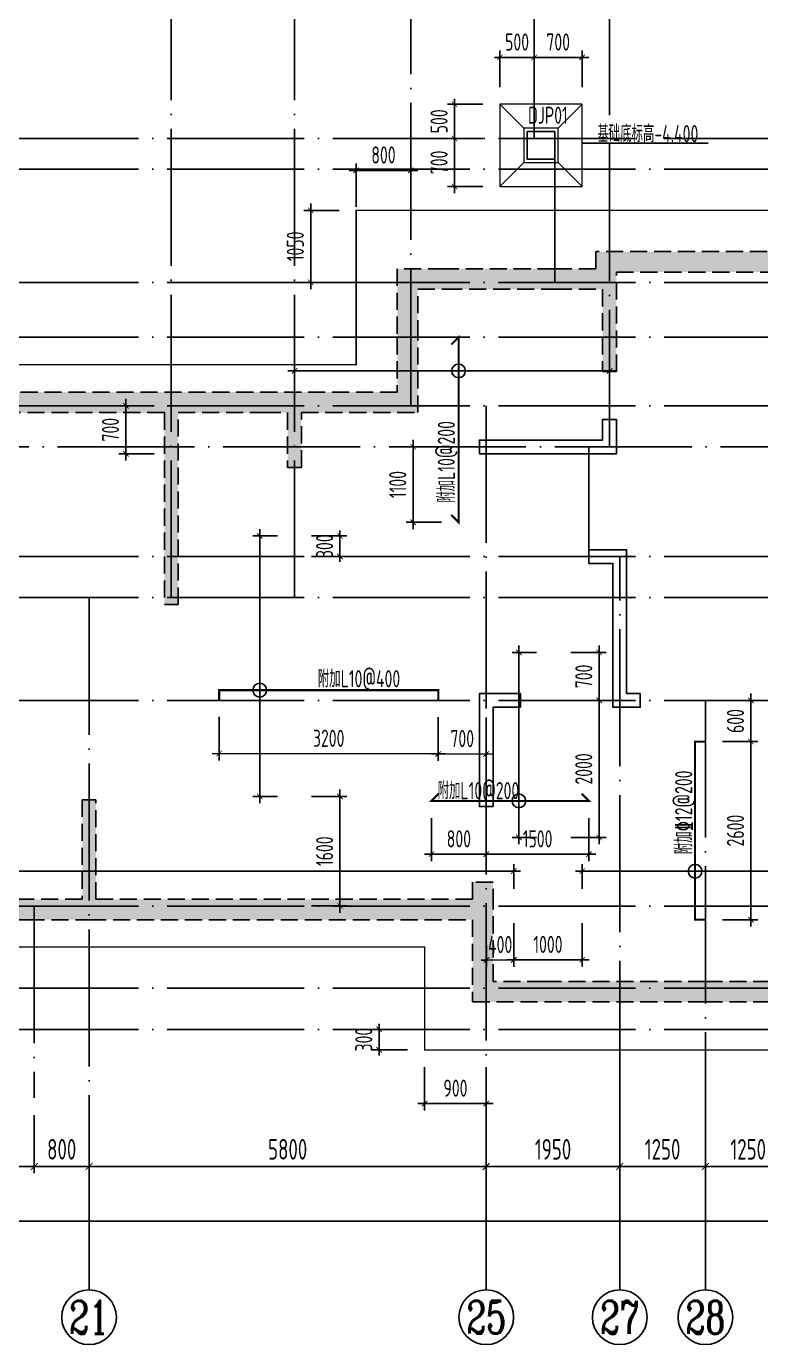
# Model space of a CAD drawing. Extents: x -1058961 to 23600, y -449123 to 2751847.
# Drawn here: x -504510 to -493787, y 15964 to 35201 of the extents above; entities that cross this region are included whole.
import ezdxf
from ezdxf.enums import TextEntityAlignment as Align

# ---------------------------------------------------------------- set-up
doc = ezdxf.new("R2010")
doc.units = 0
doc.header["$LTSCALE"] = 1000
doc.linetypes.add('DASH', pattern=[0.35, 0.25, -0.1])
doc.linetypes.add('DOTE', pattern=[2.42, 2, -0.2, 0.02, -0.2])
doc.layers.get('0').update_dxf_attribs({"linetype": 'CONTINUOUS'})
doc.layers.get('DEFPOINTS').update_dxf_attribs({"linetype": 'CONTINUOUS'})
for name, color, linetype in [('A-AXIS', 1, 'CONTINUOUS'), ('A-DOTE', 10, 'DOTE'), ('AXIS_NUM', 7, 'CONTINUOUS'), ('DIM_ELEV', 3, 'CONTINUOUS'), ('S-B板配筋', 6, 'CONTINUOUS'), ('S-B板配筋号', 7, 'CONTINUOUS'), ('S-J基础底板', 5, 'CONTINUOUS'), ('S-J基础底板标注', 3, 'CONTINUOUS'), ('S-Q墙填充', 252, 'CONTINUOUS'), ('S-Q墙实线', 6, 'CONTINUOUS'), ('S-Q墙虚线', 6, 'DASH'), ('S-Y一般标注', 3, 'CONTINUOUS'), ('独立基础', 2, 'CONTINUOUS')]:
    doc.layers.add(name, color=color, linetype=linetype)
doc.layers.add('独基集中标注', color=7, linetype='CONTINUOUS', lineweight=18)
doc.styles.add('TSSD_Axis', font='complex.shx', dxfattribs={"width": 0.7, "bigfont": 'hztxt.shx'})
doc.styles.add('TSSD_DIMENSION', font='Tssdeng.shx', dxfattribs={"width": 0.7, "bigfont": 'tssdchn.shx'})
doc.styles.add('TSSD_REIN', font='tssdeng.shx', dxfattribs={"width": 0.7, "height": 300, "bigfont": 'tssdchn.shx'})
doc.styles.add('样式 1', font='yjkeng.shx', dxfattribs={"width": 0.7, "height": 250, "bigfont": 'yjkchn.shx'})
doc.dimstyles.new('TSSD_100_100', dxfattribs={"dimtxt": 300, "dimasz": 100, "dimexe": 100, "dimexo": 250, "dimgap": 100, "dimtad": 1, "dimdec": 0, "dimzin": 0, "dimdsep": 46, "dimtxsty": 'TSSD_DIMENSION', "dimblk": 'ARCHTICK', "dimcen": 0, "dimdle": 100, "dimclrt": 7, "dimadec": 0, "dimazin": 0, "dimtfac": 1, "dimtdec": 0, "dimtix": 1, "dimtmove": 2, "dimatfit": 3, "dimldrblk": 'ARCHTICK', "dimfxl": 0, "dimtolj": 1, "dimtzin": 0, "dimarcsym": 0})
doc.dimstyles.new('TSSD_100_100$0', dxfattribs={"dimtxt": 300, "dimasz": 80, "dimexe": 100, "dimexo": 250, "dimgap": 100, "dimtad": 1, "dimdec": 0, "dimzin": 0, "dimdsep": 46, "dimtxsty": 'TSSD_DIMENSION', "dimblk": 'ARCHTICK', "dimcen": 0, "dimdle": 100, "dimclrd": 3, "dimclre": 3, "dimclrt": 7, "dimadec": 0, "dimazin": 0, "dimtfac": 1, "dimtdec": 0, "dimtix": 1, "dimtmove": 2, "dimatfit": 3, "dimldrblk": 'ARCHTICK', "dimfxl": 0, "dimtolj": 1, "dimtzin": 0, "dimarcsym": 0})

# ---------------------------------------------------------------- blocks, each defined once
blk = doc.blocks.new('_ArchTick')
at = {"color": 0, "linetype": 'ByBlock', "const_width": 0.15}
blk.add_lwpolyline([(-0.5, -0.5), (0.5, 0.5)], dxfattribs=at)
blk = doc.blocks.new('*D592')
at = {"layer": 'DEFPOINTS', "color": 0}
for p in [(-498258, 34065), (-497594, 34065), (-497594, 33565)]:
    blk.add_point(p, dxfattribs=at)
at = {"layer": 'S-J基础底板标注', "color": 3, "lineweight": -2}
for p, q in [((-497844, 34065), (-498358, 34065)), ((-498258, 34065), (-498258, 34145)), ((-498258, 33565), (-498258, 34065)), ((-497844, 33565), (-498358, 33565)), ((-498258, 33565), (-498258, 33485))]:
    blk.add_line(p, q, dxfattribs=at)
at = {"layer": 'S-J基础底板标注', "color": 3, "lineweight": -2, "xscale": 80, "yscale": 80, "zscale": 80}
for p, rotation in [((-498258, 34065), 270), ((-498258, 33565), 90)]:
    blk.add_blockref('_ArchTick', p, dxfattribs=dict(at, rotation=rotation))
at = {"layer": 'S-J基础底板标注', "color": 7, "insert": (-498483, 33815), "char_height": 250, "attachment_point": 5, "rotation": 90, "style": 'TSSD_DIMENSION'}
blk.add_mtext('\\A1;500', dxfattribs=at)
blk = doc.blocks.new('*D602')
at = {"layer": 'DEFPOINTS', "color": 0}
for p in [(-498258, 33565), (-497594, 33565), (-497594, 32865)]:
    blk.add_point(p, dxfattribs=at)
at = {"layer": 'S-J基础底板标注', "color": 3, "lineweight": -2}
for p, q in [((-498258, 32765), (-498258, 33665)), ((-497844, 33565), (-498358, 33565)), ((-497844, 32865), (-498358, 32865))]:
    blk.add_line(p, q, dxfattribs=at)
at = {"layer": 'S-J基础底板标注', "color": 3, "lineweight": -2, "xscale": 80, "yscale": 80, "zscale": 80}
for p, rotation in [((-498258, 33565), 90), ((-498258, 32865), 270)]:
    blk.add_blockref('_ArchTick', p, dxfattribs=dict(at, rotation=rotation))
at = {"layer": 'S-J基础底板标注', "color": 7, "insert": (-498483, 33215), "char_height": 250, "attachment_point": 5, "rotation": 90, "style": 'TSSD_DIMENSION'}
blk.add_mtext('\\A1;700', dxfattribs=at)
blk = doc.blocks.new('*D612')
at = {"layer": 'DEFPOINTS', "color": 0}
for p in [(-496394, 34747), (-497094, 34065), (-496394, 34065)]:
    blk.add_point(p, dxfattribs=at)
at = {"layer": 'S-J基础底板标注', "color": 3, "lineweight": -2}
for p, q in [((-497094, 34315), (-497094, 34847)), ((-496394, 34315), (-496394, 34847)), ((-497194, 34747), (-496294, 34747))]:
    blk.add_line(p, q, dxfattribs=at)
at = {"layer": 'S-J基础底板标注', "color": 3, "lineweight": -2, "xscale": 80, "yscale": 80, "zscale": 80, "rotation": 180}
blk.add_blockref('_ArchTick', (-497094, 34747), dxfattribs=at)
at = {"layer": 'S-J基础底板标注', "color": 3, "lineweight": -2, "xscale": 80, "yscale": 80, "zscale": 80}
blk.add_blockref('_ArchTick', (-496394, 34747), dxfattribs=at)
at = {"layer": 'S-J基础底板标注', "color": 7, "insert": (-496744, 34972), "char_height": 250, "attachment_point": 5, "style": 'TSSD_DIMENSION'}
blk.add_mtext('\\A1;700', dxfattribs=at)
blk = doc.blocks.new('*D613')
at = {"layer": 'DEFPOINTS', "color": 0}
for p in [(-497094, 34747), (-497594, 34065), (-497094, 34065)]:
    blk.add_point(p, dxfattribs=at)
at = {"layer": 'S-J基础底板标注', "color": 3, "lineweight": -2}
for p, q in [((-497594, 34315), (-497594, 34847)), ((-497094, 34315), (-497094, 34847)), ((-497594, 34747), (-497674, 34747)), ((-497594, 34747), (-497094, 34747)), ((-497094, 34747), (-497014, 34747))]:
    blk.add_line(p, q, dxfattribs=at)
at = {"layer": 'S-J基础底板标注', "color": 3, "lineweight": -2, "xscale": 80, "yscale": 80, "zscale": 80}
for p, rotation in [((-497594, 34747), 359.9998814241962), ((-497094, 34747), 179.9998814241961)]:
    blk.add_blockref('_ArchTick', p, dxfattribs=dict(at, rotation=rotation))
at = {"layer": 'S-J基础底板标注', "color": 7, "insert": (-497344, 34972), "char_height": 250, "attachment_point": 5, "rotation": 359.9999, "style": 'TSSD_DIMENSION'}
blk.add_mtext('\\A1;500', dxfattribs=at)
blk = doc.blocks.new('*D617')
at = {"layer": 'DEFPOINTS', "color": 0}
for p in [(-499695, 33098), (-499694, 32315), (-498894, 32315)]:
    blk.add_point(p, dxfattribs=at)
at = {"layer": 'S-J基础底板标注', "color": 3, "lineweight": -2}
for p, q in [((-498795, 33099), (-499795, 33098)), ((-499694, 32565), (-499695, 33198)), ((-498894, 32565), (-498895, 33199))]:
    blk.add_line(p, q, dxfattribs=at)
at = {"layer": 'S-J基础底板标注', "color": 3, "lineweight": -2, "xscale": 80, "yscale": 80, "zscale": 80}
for p, rotation in [((-499695, 33098), 180.0682139473909), ((-498895, 33099), 0.06821394739088939)]:
    blk.add_blockref('_ArchTick', p, dxfattribs=dict(at, rotation=rotation))
at = {"layer": 'S-J基础底板标注', "color": 7, "insert": (-499295, 33324), "char_height": 250, "attachment_point": 5, "rotation": 0.0682, "style": 'TSSD_DIMENSION'}
blk.add_mtext('\\A1;800', dxfattribs=at)
blk = doc.blocks.new('*D618')
at = {"layer": 'DEFPOINTS', "color": 0}
for p in [(-500357, 32515), (-499694, 32515), (-499694, 31465)]:
    blk.add_point(p, dxfattribs=at)
at = {"layer": 'S-J基础底板标注', "color": 3, "lineweight": -2}
for p, q in [((-499944, 32515), (-500457, 32515)), ((-500357, 31365), (-500357, 32615)), ((-499944, 31465), (-500457, 31465))]:
    blk.add_line(p, q, dxfattribs=at)
at = {"layer": 'S-J基础底板标注', "color": 3, "lineweight": -2, "xscale": 80, "yscale": 80, "zscale": 80}
for p, rotation in [((-500357, 32515), 90), ((-500357, 31465), 270)]:
    blk.add_blockref('_ArchTick', p, dxfattribs=dict(at, rotation=rotation))
at = {"layer": 'S-J基础底板标注', "color": 7, "insert": (-500582, 31990), "char_height": 250, "attachment_point": 5, "rotation": 90, "style": 'TSSD_DIMENSION'}
blk.add_mtext('\\A1;1050', dxfattribs=at)
blk = doc.blocks.new('*D679')
at = {"layer": 'DEFPOINTS', "color": 0, "ltscale": 0.5}
for p in [(-500594, 27765), (-501102, 23964), (-500594, 23964)]:
    blk.add_point(p, dxfattribs=at)
at = {"layer": 'S-J基础底板标注', "color": 3, "lineweight": -2, "ltscale": 0.5}
for p, q in [((-500844, 27765), (-501202, 27765)), ((-501102, 27865), (-501102, 23864)), ((-500844, 23964), (-501202, 23964))]:
    blk.add_line(p, q, dxfattribs=at)
at = {"layer": 'S-J基础底板标注', "color": 3, "lineweight": -2, "ltscale": 0.5, "xscale": 80, "yscale": 80, "zscale": 80}
for p, rotation in [((-501102, 27765), 89.99952733560261), ((-501102, 23964), 269.9995273356026)]:
    blk.add_blockref('_ArchTick', p, dxfattribs=dict(at, rotation=rotation))
blk = doc.blocks.new('*D624')
at = {"layer": 'DEFPOINTS', "color": 0}
for p in [(-500594, 23964), (-499930, 23964), (-500594, 22365)]:
    blk.add_point(p, dxfattribs=at)
at = {"layer": 'S-J基础底板标注', "color": 3, "lineweight": -2}
for p, q in [((-499930, 22265), (-499930, 24064)), ((-500344, 23964), (-499830, 23964)), ((-500344, 22365), (-499830, 22365))]:
    blk.add_line(p, q, dxfattribs=at)
at = {"layer": 'S-J基础底板标注', "color": 3, "lineweight": -2, "xscale": 80, "yscale": 80, "zscale": 80}
for p, rotation in [((-499930, 23964), 90), ((-499930, 22365), 270)]:
    blk.add_blockref('_ArchTick', p, dxfattribs=dict(at, rotation=rotation))
at = {"layer": 'S-J基础底板标注', "color": 7, "insert": (-500155, 23164), "char_height": 250, "attachment_point": 5, "rotation": 90, "style": 'TSSD_DIMENSION'}
blk.add_mtext('\\A1;1600', dxfattribs=at)
blk = doc.blocks.new('*D625')
at = {"layer": 'DEFPOINTS', "color": 0}
for p in [(-498494, 25368), (-497794, 25366), (-498495, 24583)]:
    blk.add_point(p, dxfattribs=at)
at = {"layer": 'S-J基础底板标注', "color": 3, "lineweight": -2}
for p, q in [((-498494, 25118), (-498496, 24483)), ((-497794, 25116), (-497796, 24482)), ((-497696, 24582), (-498595, 24584))]:
    blk.add_line(p, q, dxfattribs=at)
at = {"layer": 'S-J基础底板标注', "color": 3, "lineweight": -2, "xscale": 80, "yscale": 80, "zscale": 80}
for p, rotation in [((-498495, 24583), 179.8688491940475), ((-497796, 24582), 359.8688491940475)]:
    blk.add_blockref('_ArchTick', p, dxfattribs=dict(at, rotation=rotation))
at = {"layer": 'S-J基础底板标注', "color": 7, "insert": (-498145, 24808), "char_height": 250, "attachment_point": 5, "rotation": 359.8688, "style": 'TSSD_DIMENSION'}
blk.add_mtext('\\A1;700', dxfattribs=at)
blk = doc.blocks.new('*D680')
at = {"layer": 'DEFPOINTS', "color": 0, "ltscale": 0.5}
for p in [(-497393, 22873), (-516793, 22365), (-497393, 22365)]:
    blk.add_point(p, dxfattribs=at)
at = {"layer": 'S-J基础底板标注', "color": 3, "lineweight": -2, "ltscale": 0.5}
for p, q in [((-516793, 22615), (-516793, 22973)), ((-497393, 22615), (-497393, 22973)), ((-516893, 22873), (-497293, 22873))]:
    blk.add_line(p, q, dxfattribs=at)
at = {"layer": 'S-J基础底板标注', "color": 3, "lineweight": -2, "ltscale": 0.5, "xscale": 80, "yscale": 80, "zscale": 80, "rotation": 180}
blk.add_blockref('_ArchTick', (-516793, 22873), dxfattribs=at)
at = {"layer": 'S-J基础底板标注', "color": 3, "lineweight": -2, "ltscale": 0.5, "xscale": 80, "yscale": 80, "zscale": 80}
blk.add_blockref('_ArchTick', (-497393, 22873), dxfattribs=at)
blk = doc.blocks.new('*D629')
at = {"layer": 'DEFPOINTS', "color": 0}
for p in [(-503057, 29665), (-502394, 29665), (-502394, 28965)]:
    blk.add_point(p, dxfattribs=at)
at = {"layer": 'S-J基础底板标注', "color": 3, "lineweight": -2}
for p, q in [((-502644, 29665), (-503157, 29665)), ((-503057, 28865), (-503057, 29765)), ((-502644, 28965), (-503157, 28965))]:
    blk.add_line(p, q, dxfattribs=at)
at = {"layer": 'S-J基础底板标注', "color": 3, "lineweight": -2, "xscale": 80, "yscale": 80, "zscale": 80}
for p, rotation in [((-503057, 29665), 90), ((-503057, 28965), 270)]:
    blk.add_blockref('_ArchTick', p, dxfattribs=dict(at, rotation=rotation))
at = {"layer": 'S-J基础底板标注', "color": 7, "insert": (-503282, 29315), "char_height": 250, "attachment_point": 5, "rotation": 90, "style": 'TSSD_DIMENSION'}
blk.add_mtext('\\A1;700', dxfattribs=at)
blk = doc.blocks.new('*D657')
at = {"layer": 'DEFPOINTS', "color": 0}
for p in [(-501694, 25375), (-498494, 25368), (-501695, 24590)]:
    blk.add_point(p, dxfattribs=at)
at = {"layer": 'S-J基础底板标注', "color": 3, "lineweight": -2}
for p, q in [((-501694, 25125), (-501696, 24490)), ((-498494, 25118), (-498495, 24483)), ((-498395, 24583), (-501795, 24590))]:
    blk.add_line(p, q, dxfattribs=at)
at = {"layer": 'S-J基础底板标注', "color": 3, "lineweight": -2, "xscale": 80, "yscale": 80, "zscale": 80}
for p, rotation in [((-501695, 24590), 179.8784071298999), ((-498495, 24583), 359.8784071298999)]:
    blk.add_blockref('_ArchTick', p, dxfattribs=dict(at, rotation=rotation))
at = {"layer": 'S-J基础底板标注', "color": 7, "insert": (-500095, 24812), "char_height": 250, "attachment_point": 5, "rotation": 359.8784, "style": 'TSSD_DIMENSION'}
blk.add_mtext('\\A1;3200', dxfattribs=at)
blk = doc.blocks.new('*D686')
at = {"layer": 'DEFPOINTS', "color": 0, "ltscale": 0.5}
for p in [(-496393, 22873), (-496393, 22365), (-492194, 22365)]:
    blk.add_point(p, dxfattribs=at)
at = {"layer": 'S-J基础底板标注', "color": 3, "lineweight": -2, "ltscale": 0.5}
for p, q in [((-496393, 22615), (-496393, 22973)), ((-492194, 22615), (-492194, 22973)), ((-492094, 22873), (-496493, 22873))]:
    blk.add_line(p, q, dxfattribs=at)
at = {"layer": 'S-J基础底板标注', "color": 3, "lineweight": -2, "ltscale": 0.5, "xscale": 80, "yscale": 80, "zscale": 80, "rotation": 180}
blk.add_blockref('_ArchTick', (-496393, 22873), dxfattribs=at)
at = {"layer": 'S-J基础底板标注', "color": 3, "lineweight": -2, "ltscale": 0.5, "xscale": 80, "yscale": 80, "zscale": 80}
blk.add_blockref('_ArchTick', (-492194, 22873), dxfattribs=at)
blk = doc.blocks.new('*D664')
at = {"layer": 'DEFPOINTS', "color": 0}
for p in [(-497393, 22365), (-496393, 22365), (-496393, 21580)]:
    blk.add_point(p, dxfattribs=at)
at = {"layer": 'S-J基础底板标注', "color": 3, "lineweight": -2}
for p, q in [((-497393, 22115), (-497393, 21480)), ((-496393, 22115), (-496393, 21480)), ((-497493, 21580), (-496293, 21580))]:
    blk.add_line(p, q, dxfattribs=at)
at = {"layer": 'S-J基础底板标注', "color": 3, "lineweight": -2, "xscale": 80, "yscale": 80, "zscale": 80}
for p, rotation in [((-497393, 21580), 179.9986542426971), ((-496393, 21580), 359.9986542426971)]:
    blk.add_blockref('_ArchTick', p, dxfattribs=dict(at, rotation=rotation))
at = {"layer": 'S-J基础底板标注', "color": 7, "insert": (-496893, 21805), "char_height": 250, "attachment_point": 5, "rotation": 359.9987, "style": 'TSSD_DIMENSION'}
blk.add_mtext('\\A1;1000', dxfattribs=at)
blk = doc.blocks.new('*D690')
at = {"layer": 'DEFPOINTS', "color": 0, "ltscale": 0.5}
for p in [(-496809, 26065), (-497317, 23365), (-496809, 23365)]:
    blk.add_point(p, dxfattribs=at)
at = {"layer": 'S-J基础底板标注', "color": 3, "lineweight": -2, "ltscale": 0.5}
for p, q in [((-497317, 26165), (-497317, 23265)), ((-497059, 26065), (-497417, 26065)), ((-497059, 23365), (-497417, 23365))]:
    blk.add_line(p, q, dxfattribs=at)
at = {"layer": 'S-J基础底板标注', "color": 3, "lineweight": -2, "ltscale": 0.5, "xscale": 80, "yscale": 80, "zscale": 80}
for p, rotation in [((-497317, 26065), 90), ((-497317, 23365), 270)]:
    blk.add_blockref('_ArchTick', p, dxfattribs=dict(at, rotation=rotation))
blk = doc.blocks.new('*D671')
at = {"layer": 'DEFPOINTS', "color": 0}
for p in [(-496809, 26065), (-496145, 26065), (-496809, 25365)]:
    blk.add_point(p, dxfattribs=at)
at = {"layer": 'S-J基础底板标注', "color": 3, "lineweight": -2}
for p, q in [((-496145, 25265), (-496145, 26165)), ((-496559, 26065), (-496045, 26065)), ((-496559, 25365), (-496045, 25365))]:
    blk.add_line(p, q, dxfattribs=at)
at = {"layer": 'S-J基础底板标注', "color": 3, "lineweight": -2, "xscale": 80, "yscale": 80, "zscale": 80}
for p, rotation in [((-496145, 26065), 90), ((-496145, 25365), 270)]:
    blk.add_blockref('_ArchTick', p, dxfattribs=dict(at, rotation=rotation))
at = {"layer": 'S-J基础底板标注', "color": 7, "insert": (-496370, 25715), "char_height": 250, "attachment_point": 5, "rotation": 90, "style": 'TSSD_DIMENSION'}
blk.add_mtext('\\A1;700', dxfattribs=at)
blk = doc.blocks.new('*D672')
at = {"layer": 'DEFPOINTS', "color": 0}
for p in [(-496809, 25365), (-496145, 25365), (-496809, 23365)]:
    blk.add_point(p, dxfattribs=at)
at = {"layer": 'S-J基础底板标注', "color": 3, "lineweight": -2}
for p, q in [((-496145, 23265), (-496145, 25465)), ((-496559, 25365), (-496045, 25365)), ((-496559, 23365), (-496045, 23365))]:
    blk.add_line(p, q, dxfattribs=at)
at = {"layer": 'S-J基础底板标注', "color": 3, "lineweight": -2, "xscale": 80, "yscale": 80, "zscale": 80}
for p, rotation in [((-496145, 25365), 90), ((-496145, 23365), 270)]:
    blk.add_blockref('_ArchTick', p, dxfattribs=dict(at, rotation=rotation))
at = {"layer": 'S-J基础底板标注', "color": 7, "insert": (-496370, 24365), "char_height": 250, "attachment_point": 5, "rotation": 90, "style": 'TSSD_DIMENSION'}
blk.add_mtext('\\A1;2000', dxfattribs=at)
blk = doc.blocks.new('*D673')
at = {"layer": 'DEFPOINTS', "color": 0}
for p in [(-498594, 23898), (-497794, 23898), (-498594, 23120)]:
    blk.add_point(p, dxfattribs=at)
at = {"layer": 'S-J基础底板标注', "color": 3, "lineweight": -2}
for p, q in [((-498594, 23648), (-498594, 23020)), ((-497794, 23648), (-497794, 23020)), ((-497694, 23120), (-498694, 23120))]:
    blk.add_line(p, q, dxfattribs=at)
at = {"layer": 'S-J基础底板标注', "color": 3, "lineweight": -2, "xscale": 80, "yscale": 80, "zscale": 80, "rotation": 180}
blk.add_blockref('_ArchTick', (-498594, 23120), dxfattribs=at)
at = {"layer": 'S-J基础底板标注', "color": 3, "lineweight": -2, "xscale": 80, "yscale": 80, "zscale": 80}
blk.add_blockref('_ArchTick', (-497794, 23120), dxfattribs=at)
at = {"layer": 'S-J基础底板标注', "color": 7, "insert": (-498194, 23345), "char_height": 250, "attachment_point": 5, "style": 'TSSD_DIMENSION'}
blk.add_mtext('\\A1;800', dxfattribs=at)
blk = doc.blocks.new('ts_axno')
at = {"color": 0, "linetype": 'ByBlock', "lineweight": -2}
blk.add_circle((0, 0), 0.5, dxfattribs=at)
at = {"color": 0, "linetype": 'ByBlock', "lineweight": -2, "style": 'TSSD_Axis', "width": 0.7}
blk.add_attdef('A', text='', height=0.6, dxfattribs=at).set_placement((0, 0), align=Align.MIDDLE_CENTER)
blk = doc.blocks.new('*D3170')
at = {"layer": 'DEFPOINTS', "color": 0}
for p in [(32300, 3600), (33100, 3600), (33100, 2600)]:
    blk.add_point(p, dxfattribs=at)
at = {"layer": 'S-Y一般标注', "color": 0, "lineweight": -2}
for p, q in [((32300, 3350), (32300, 2500)), ((33100, 3350), (33100, 2500)), ((32200, 2600), (33200, 2600))]:
    blk.add_line(p, q, dxfattribs=at)
at = {"layer": 'S-Y一般标注', "color": 0, "lineweight": -2, "xscale": 100, "yscale": 100, "zscale": 100, "rotation": 180}
blk.add_blockref('_ArchTick', (32300, 2600), dxfattribs=at)
at = {"layer": 'S-Y一般标注', "color": 0, "lineweight": -2, "xscale": 100, "yscale": 100, "zscale": 100}
blk.add_blockref('_ArchTick', (33100, 2600), dxfattribs=at)
at = {"layer": 'S-Y一般标注', "color": 7, "insert": (32700, 2850), "char_height": 300, "attachment_point": 5, "style": 'TSSD_DIMENSION'}
blk.add_mtext('\\A1;800', dxfattribs=at)
blk = doc.blocks.new('*D3171')
at = {"layer": 'DEFPOINTS', "color": 0}
for p in [(33100, 3600), (38900, 3600), (38900, 2600)]:
    blk.add_point(p, dxfattribs=at)
at = {"layer": 'S-Y一般标注', "color": 0, "lineweight": -2}
for p, q in [((33100, 3350), (33100, 2500)), ((38900, 3350), (38900, 2500)), ((33000, 2600), (39000, 2600))]:
    blk.add_line(p, q, dxfattribs=at)
at = {"layer": 'S-Y一般标注', "color": 0, "lineweight": -2, "xscale": 100, "yscale": 100, "zscale": 100, "rotation": 180}
blk.add_blockref('_ArchTick', (33100, 2600), dxfattribs=at)
at = {"layer": 'S-Y一般标注', "color": 0, "lineweight": -2, "xscale": 100, "yscale": 100, "zscale": 100}
blk.add_blockref('_ArchTick', (38900, 2600), dxfattribs=at)
at = {"layer": 'S-Y一般标注', "color": 7, "insert": (36000, 2850), "char_height": 300, "attachment_point": 5, "style": 'TSSD_DIMENSION'}
blk.add_mtext('\\A1;5800', dxfattribs=at)
blk = doc.blocks.new('*D3176')
at = {"layer": 'DEFPOINTS', "color": 0}
for p in [(4600, 3600), (54600, 3600), (54600, 1800)]:
    blk.add_point(p, dxfattribs=at)
at = {"layer": 'S-Y一般标注', "color": 0, "lineweight": -2}
for p, q in [((4600, 3350), (4600, 1700)), ((54600, 3350), (54600, 1700)), ((4500, 1800), (54700, 1800))]:
    blk.add_line(p, q, dxfattribs=at)
at = {"layer": 'S-Y一般标注', "color": 0, "lineweight": -2, "xscale": 100, "yscale": 100, "zscale": 100, "rotation": 180}
blk.add_blockref('_ArchTick', (4600, 1800), dxfattribs=at)
at = {"layer": 'S-Y一般标注', "color": 0, "lineweight": -2, "xscale": 100, "yscale": 100, "zscale": 100}
blk.add_blockref('_ArchTick', (54600, 1800), dxfattribs=at)
at = {"layer": 'S-Y一般标注', "color": 7, "insert": (29600, 2050), "char_height": 300, "attachment_point": 5, "style": 'TSSD_DIMENSION'}
blk.add_mtext('\\A1;50000', dxfattribs=at)
blk = doc.blocks.new('*D3179')
at = {"layer": 'DEFPOINTS', "color": 0}
for p in [(29600, 3600), (32300, 3600), (32300, 2600)]:
    blk.add_point(p, dxfattribs=at)
at = {"layer": 'S-Y一般标注', "color": 0, "lineweight": -2}
for p, q in [((29600, 3350), (29600, 2500)), ((32300, 3350), (32300, 2500)), ((29500, 2600), (32400, 2600))]:
    blk.add_line(p, q, dxfattribs=at)
at = {"layer": 'S-Y一般标注', "color": 0, "lineweight": -2, "xscale": 100, "yscale": 100, "zscale": 100, "rotation": 180}
blk.add_blockref('_ArchTick', (29600, 2600), dxfattribs=at)
at = {"layer": 'S-Y一般标注', "color": 0, "lineweight": -2, "xscale": 100, "yscale": 100, "zscale": 100}
blk.add_blockref('_ArchTick', (32300, 2600), dxfattribs=at)
at = {"layer": 'S-Y一般标注', "color": 7, "insert": (30950, 2850), "char_height": 300, "attachment_point": 5, "style": 'TSSD_DIMENSION'}
blk.add_mtext('\\A1;2700', dxfattribs=at)
blk = doc.blocks.new('*D3180')
at = {"layer": 'DEFPOINTS', "color": 0}
for p in [(38900, 3600), (40850, 3600), (40850, 2600)]:
    blk.add_point(p, dxfattribs=at)
at = {"layer": 'S-Y一般标注', "color": 0, "lineweight": -2}
for p, q in [((38900, 3350), (38900, 2500)), ((40850, 3350), (40850, 2500)), ((38800, 2600), (40950, 2600))]:
    blk.add_line(p, q, dxfattribs=at)
at = {"layer": 'S-Y一般标注', "color": 0, "lineweight": -2, "xscale": 100, "yscale": 100, "zscale": 100, "rotation": 180}
blk.add_blockref('_ArchTick', (38900, 2600), dxfattribs=at)
at = {"layer": 'S-Y一般标注', "color": 0, "lineweight": -2, "xscale": 100, "yscale": 100, "zscale": 100}
blk.add_blockref('_ArchTick', (40850, 2600), dxfattribs=at)
at = {"layer": 'S-Y一般标注', "color": 7, "insert": (39875, 2850), "char_height": 300, "attachment_point": 5, "style": 'TSSD_DIMENSION'}
blk.add_mtext('\\A1;1950', dxfattribs=at)
blk = doc.blocks.new('*D3197')
at = {"layer": 'DEFPOINTS', "color": 0}
for p in [(40850, 3600), (42100, 3600), (42100, 2600)]:
    blk.add_point(p, dxfattribs=at)
at = {"layer": 'S-Y一般标注', "color": 0, "lineweight": -2}
for p, q in [((40850, 3350), (40850, 2500)), ((42100, 3350), (42100, 2500)), ((40750, 2600), (42200, 2600))]:
    blk.add_line(p, q, dxfattribs=at)
at = {"layer": 'S-Y一般标注', "color": 0, "lineweight": -2, "xscale": 100, "yscale": 100, "zscale": 100, "rotation": 180}
blk.add_blockref('_ArchTick', (40850, 2600), dxfattribs=at)
at = {"layer": 'S-Y一般标注', "color": 0, "lineweight": -2, "xscale": 100, "yscale": 100, "zscale": 100}
blk.add_blockref('_ArchTick', (42100, 2600), dxfattribs=at)
at = {"layer": 'S-Y一般标注', "color": 7, "insert": (41475, 2850), "char_height": 300, "attachment_point": 5, "style": 'TSSD_DIMENSION'}
blk.add_mtext('\\A1;1250', dxfattribs=at)
blk = doc.blocks.new('*D3198')
at = {"layer": 'DEFPOINTS', "color": 0}
for p in [(42100, 3600), (43350, 3600), (43350, 2600)]:
    blk.add_point(p, dxfattribs=at)
at = {"layer": 'S-Y一般标注', "color": 0, "lineweight": -2}
for p, q in [((42100, 3350), (42100, 2500)), ((43350, 3350), (43350, 2500)), ((42000, 2600), (43450, 2600))]:
    blk.add_line(p, q, dxfattribs=at)
at = {"layer": 'S-Y一般标注', "color": 0, "lineweight": -2, "xscale": 100, "yscale": 100, "zscale": 100, "rotation": 180}
blk.add_blockref('_ArchTick', (42100, 2600), dxfattribs=at)
at = {"layer": 'S-Y一般标注', "color": 0, "lineweight": -2, "xscale": 100, "yscale": 100, "zscale": 100}
blk.add_blockref('_ArchTick', (43350, 2600), dxfattribs=at)
at = {"layer": 'S-Y一般标注', "color": 7, "insert": (42725, 2850), "char_height": 300, "attachment_point": 5, "style": 'TSSD_DIMENSION'}
blk.add_mtext('\\A1;1250', dxfattribs=at)
blk = doc.blocks.new('*D1160')
at = {"layer": 'DEFPOINTS', "color": 0}
for p in [(-498694, 20264), (-497794, 20265), (-498694, 19482)]:
    blk.add_point(p, dxfattribs=at)
at = {"layer": 'S-J基础底板标注', "color": 3, "lineweight": -2}
for p, q in [((-498694, 20014), (-498694, 19382)), ((-497794, 20015), (-497794, 19382)), ((-497694, 19482), (-498794, 19482))]:
    blk.add_line(p, q, dxfattribs=at)
at = {"layer": 'S-J基础底板标注', "color": 3, "lineweight": -2, "xscale": 80, "yscale": 80, "zscale": 80}
for p, rotation in [((-498694, 19482), 180.0047819483974), ((-497794, 19482), 0.004781948397418745)]:
    blk.add_blockref('_ArchTick', p, dxfattribs=dict(at, rotation=rotation))
at = {"layer": 'S-J基础底板标注', "color": 7, "insert": (-498244, 19707), "char_height": 250, "attachment_point": 5, "rotation": 0.0048, "style": 'TSSD_DIMENSION'}
blk.add_mtext('\\A1;900', dxfattribs=at)
blk = doc.blocks.new('*D1173')
at = {"layer": 'DEFPOINTS', "color": 0, "ltscale": 0.5}
for p in [(-495994, 30173), (-500593, 29665), (-495994, 29665)]:
    blk.add_point(p, dxfattribs=at)
at = {"layer": 'S-J基础底板标注', "color": 3, "lineweight": -2, "ltscale": 0.5}
for p, q in [((-500593, 29915), (-500593, 30273)), ((-495994, 29915), (-495994, 30273)), ((-500693, 30173), (-495894, 30173))]:
    blk.add_line(p, q, dxfattribs=at)
at = {"layer": 'S-J基础底板标注', "color": 3, "lineweight": -2, "ltscale": 0.5, "xscale": 80, "yscale": 80, "zscale": 80, "rotation": 180}
blk.add_blockref('_ArchTick', (-500593, 30173), dxfattribs=at)
at = {"layer": 'S-J基础底板标注', "color": 3, "lineweight": -2, "ltscale": 0.5, "xscale": 80, "yscale": 80, "zscale": 80}
blk.add_blockref('_ArchTick', (-495994, 30173), dxfattribs=at)
blk = doc.blocks.new('*D1171')
at = {"layer": 'DEFPOINTS', "color": 0}
for p in [(-498862, 29065), (-498198, 29065), (-498198, 27965)]:
    blk.add_point(p, dxfattribs=at)
at = {"layer": 'S-J基础底板标注', "color": 3, "lineweight": -2}
for p, q in [((-498448, 29065), (-498962, 29065)), ((-498862, 27865), (-498862, 29165)), ((-498448, 27965), (-498962, 27965))]:
    blk.add_line(p, q, dxfattribs=at)
at = {"layer": 'S-J基础底板标注', "color": 3, "lineweight": -2, "xscale": 80, "yscale": 80, "zscale": 80}
for p, rotation in [((-498862, 29065), 89.99869456061482), ((-498862, 27965), 269.9986945606148)]:
    blk.add_blockref('_ArchTick', p, dxfattribs=dict(at, rotation=rotation))
at = {"layer": 'S-J基础底板标注', "color": 7, "insert": (-499087, 28515), "char_height": 250, "attachment_point": 5, "rotation": 89.9987, "style": 'TSSD_DIMENSION'}
blk.add_mtext('\\A1;1100', dxfattribs=at)
blk = doc.blocks.new('*D2776')
at = {"layer": 'DEFPOINTS', "color": 0}
for p in [(-499358, 20565), (-498694, 20565), (-498694, 20265)]:
    blk.add_point(p, dxfattribs=at)
at = {"layer": 'S-J基础底板标注', "color": 3, "lineweight": -2}
for p, q in [((-499358, 20565), (-499358, 20645)), ((-498944, 20565), (-499458, 20565)), ((-499358, 20265), (-499358, 20565)), ((-498944, 20265), (-499458, 20265)), ((-499358, 20265), (-499358, 20185))]:
    blk.add_line(p, q, dxfattribs=at)
at = {"layer": 'S-J基础底板标注', "color": 3, "lineweight": -2, "xscale": 80, "yscale": 80, "zscale": 80}
for p, rotation in [((-499358, 20565), 269.9982670158984), ((-499358, 20265), 89.99826701589834)]:
    blk.add_blockref('_ArchTick', p, dxfattribs=dict(at, rotation=rotation))
at = {"layer": 'S-J基础底板标注', "color": 7, "insert": (-499583, 20415), "char_height": 250, "attachment_point": 5, "rotation": 89.9983, "style": 'TSSD_DIMENSION'}
blk.add_mtext('\\A1;300', dxfattribs=at)
blk = doc.blocks.new('*D2781')
at = {"layer": 'DEFPOINTS', "color": 0}
for p in [(-497794, 22363), (-497393, 22365), (-497390, 21579)]:
    blk.add_point(p, dxfattribs=at)
at = {"layer": 'S-J基础底板标注', "color": 3, "lineweight": -2}
for p, q in [((-497793, 22113), (-497790, 21477)), ((-497392, 22115), (-497389, 21479)), ((-497790, 21577), (-497870, 21576)), ((-497790, 21577), (-497390, 21579)), ((-497390, 21579), (-497310, 21579))]:
    blk.add_line(p, q, dxfattribs=at)
at = {"layer": 'S-J基础底板标注', "color": 3, "lineweight": -2, "xscale": 80, "yscale": 80, "zscale": 80}
for p, rotation in [((-497790, 21577), 0.2751727249477476), ((-497390, 21579), 180.2751727249477)]:
    blk.add_blockref('_ArchTick', p, dxfattribs=dict(at, rotation=rotation))
at = {"layer": 'S-J基础底板标注', "color": 7, "insert": (-497591, 21803), "char_height": 250, "attachment_point": 5, "rotation": 0.2752, "style": 'TSSD_DIMENSION'}
blk.add_mtext('\\A1;400', dxfattribs=at)
blk = doc.blocks.new('*D2787')
at = {"layer": 'DEFPOINTS', "color": 0}
for p in [(-494594, 25365), (-493930, 25365), (-494594, 24764)]:
    blk.add_point(p, dxfattribs=at)
at = {"layer": 'S-J基础底板标注', "color": 3, "lineweight": -2}
for p, q in [((-493930, 24664), (-493930, 25465)), ((-494344, 25365), (-493830, 25365)), ((-494344, 24764), (-493830, 24764))]:
    blk.add_line(p, q, dxfattribs=at)
at = {"layer": 'S-J基础底板标注', "color": 3, "lineweight": -2, "xscale": 80, "yscale": 80, "zscale": 80}
for p, rotation in [((-493930, 25365), 90), ((-493930, 24764), 270)]:
    blk.add_blockref('_ArchTick', p, dxfattribs=dict(at, rotation=rotation))
at = {"layer": 'S-J基础底板标注', "color": 7, "insert": (-494155, 25064), "char_height": 250, "attachment_point": 5, "rotation": 90, "style": 'TSSD_DIMENSION'}
blk.add_mtext('\\A1;600', dxfattribs=at)
blk = doc.blocks.new('*D2786')
at = {"layer": 'DEFPOINTS', "color": 0}
for p in [(-494594, 24764), (-493930, 24764), (-494594, 22165)]:
    blk.add_point(p, dxfattribs=at)
at = {"layer": 'S-J基础底板标注', "color": 3, "lineweight": -2}
for p, q in [((-493930, 22065), (-493930, 24864)), ((-494344, 24764), (-493830, 24764)), ((-494344, 22165), (-493830, 22165))]:
    blk.add_line(p, q, dxfattribs=at)
at = {"layer": 'S-J基础底板标注', "color": 3, "lineweight": -2, "xscale": 80, "yscale": 80, "zscale": 80}
for p, rotation in [((-493930, 24764), 90), ((-493930, 22165), 270)]:
    blk.add_blockref('_ArchTick', p, dxfattribs=dict(at, rotation=rotation))
at = {"layer": 'S-J基础底板标注', "color": 7, "insert": (-494155, 23465), "char_height": 250, "attachment_point": 5, "rotation": 90, "style": 'TSSD_DIMENSION'}
blk.add_mtext('\\A1;2600', dxfattribs=at)
blk = doc.blocks.new('*D2788')
at = {"layer": 'DEFPOINTS', "color": 0}
for p in [(-500594, 27765), (-499930, 27765), (-500594, 27465)]:
    blk.add_point(p, dxfattribs=at)
at = {"layer": 'S-J基础底板标注', "color": 3, "lineweight": -2}
for p, q in [((-500344, 27765), (-499830, 27765)), ((-499930, 27765), (-499930, 27845)), ((-499930, 27465), (-499930, 27765)), ((-500344, 27465), (-499830, 27465)), ((-499930, 27465), (-499930, 27385))]:
    blk.add_line(p, q, dxfattribs=at)
at = {"layer": 'S-J基础底板标注', "color": 3, "lineweight": -2, "xscale": 80, "yscale": 80, "zscale": 80}
for p, rotation in [((-499930, 27765), 270), ((-499930, 27465), 90)]:
    blk.add_blockref('_ArchTick', p, dxfattribs=dict(at, rotation=rotation))
at = {"layer": 'S-J基础底板标注', "color": 7, "insert": (-500155, 27615), "char_height": 250, "attachment_point": 5, "rotation": 90, "style": 'TSSD_DIMENSION'}
blk.add_mtext('\\A1;300', dxfattribs=at)
blk = doc.blocks.new('*D2796')
at = {"layer": 'DEFPOINTS', "color": 0}
for p in [(-497794, 23898), (-496294, 23898), (-497794, 23120)]:
    blk.add_point(p, dxfattribs=at)
at = {"layer": 'S-J基础底板标注', "color": 3, "lineweight": -2}
for p, q in [((-497794, 23648), (-497794, 23020)), ((-496294, 23648), (-496294, 23020)), ((-496194, 23120), (-497894, 23120))]:
    blk.add_line(p, q, dxfattribs=at)
at = {"layer": 'S-J基础底板标注', "color": 3, "lineweight": -2, "xscale": 80, "yscale": 80, "zscale": 80, "rotation": 180}
blk.add_blockref('_ArchTick', (-497794, 23120), dxfattribs=at)
at = {"layer": 'S-J基础底板标注', "color": 3, "lineweight": -2, "xscale": 80, "yscale": 80, "zscale": 80}
blk.add_blockref('_ArchTick', (-496294, 23120), dxfattribs=at)
at = {"layer": 'S-J基础底板标注', "color": 7, "insert": (-497044, 23345), "char_height": 250, "attachment_point": 5, "style": 'TSSD_DIMENSION'}
blk.add_mtext('\\A1;1500', dxfattribs=at)
blk = doc.blocks.new('20210824.17211196')
at = {"layer": 'S-Q墙填充', "ltscale": 0.5}
h = blk.add_hatch(dxfattribs=at)
h.set_pattern_fill('ARMORED', color=252, scale=30, style=0)
h.set_pattern_definition([(50, (48278.55, 29260.87), (215.17805, -18.82564), [22.5, -247.5]), (355, (48278.55, 29260.87), (-41.6254, 225.65764), [18, -198]), (100.4514, (48296.48, 29259.3), (173.5528, 206.83186), [19.12206, -210.34263]), (46.1842, (48278.55, 29320.87), (320.1723, -49.6557), [33.75, -371.25]), (96.6356, (48305.23, 29316.73), (280.3988, 292.2354), [28.6831, -315.5139]), (351.1842, (48278.55, 29320.87), (280.3986, 292.2356), [27, -297]), (21, (48308.55, 29305.87), (179.07212, -120.78567), [22.5, -247.5]), (326, (48308.55, 29305.87), (72.9946, 217.545), [18, -198]), (71.4514, (48323.47, 29295.8), (252.0668, 96.75915), [19.12206, -210.34263]), (37.5, (48278.55, 29260.87), (3.647957, 99.868156), [0, -195.6, 0, -201, 0, -198.75]), (7.5, (48278.55, 29260.87), (78.92086, 118.32351), [0, -114.6, 0, -191.1, 0, -75.75]), (327.5, (48211.65, 29260.87), (160.14673, -6.76646), [0, -75, 0, -234, 0, -310.5]), (317.5, (48181.65, 29260.87), (174.95585, 30.0315), [0, -97.5, 0, -155.4, 0, -220.5]), (45, (48278.55, 29260.87), (-106.06602, 106.06602), [])])
h.paths.add_polyline_path([(147542, 66729), (145942, 66729), (145542, 66729), (142642, 66729), (142192, 66729), (141292, 66729), (140842, 66729), (139342, 66729), (139342, 67529), (139342, 68529), (138692, 68529), (137042, 68529), (136442, 68529), (136442, 68779), (133242, 68779), (133242, 68529), (132642, 68529), (131042, 68529), (130342, 68529), (130342, 67529), (130342, 66729), (117642, 66729), (117192, 66729), (116292, 66729), (115842, 66729), (114342, 66729), (114342, 67529), (114342, 68529), (113692, 68529), (112042, 68529), (111442, 68529), (111442, 68779), (108242, 68779), (108242, 68529), (107642, 68529), (106042, 68529), (105342, 68529), (105342, 67529), (105342, 66729), (97142, 66729), (97142, 63729), (97142, 61129), (97142, 59029), (99942, 59029), (106442, 59029), (106442, 57829), (107492, 57829), (109842, 57829), (112192, 57829), (113242, 57829), (113242, 59029), (118842, 59029), (119742, 59029), (122342, 59029), (124942, 59029), (125842, 59029), (131442, 59029), (131442, 57829), (132492, 57829), (134842, 57829), (137192, 57829), (138242, 57829), (138242, 59029), (143842, 59029), (144742, 59029), (147542, 59029)])
h.paths.add_polyline_path([(100942, 59329), (100942, 60779), (100742, 60779), (100742, 59329), (99942, 59329), (97442, 59329), (97442, 61129), (97442, 63629), (98142, 63629), (98142, 63829), (97442, 63829), (97442, 66429), (97842, 66429), (98742, 66429), (99042, 66429), (99042, 65779), (99242, 65779), (99242, 66429), (101942, 66429), (101942, 63629), (102142, 63629), (102142, 66429), (102492, 66429), (103392, 66429), (103742, 66429), (103742, 65629), (103942, 65629), (103942, 66429), (105642, 66429), (105642, 67529), (105642, 68229), (106042, 68229), (107642, 68229), (108342, 68229), (108342, 67029), (108542, 67029), (108542, 68329), (108542, 68479), (111142, 68479), (111142, 68329), (111142, 67029), (111342, 67029), (111342, 68229), (112042, 68229), (113692, 68229), (114042, 68229), (114042, 67529), (114042, 66429), (115742, 66429), (115742, 65629), (115942, 65629), (115942, 66429), (116292, 66429), (117192, 66429), (117542, 66429), (117542, 63629), (117742, 63629), (117742, 66429), (120442, 66429), (120442, 63629), (120642, 63629), (120642, 66429), (120942, 66429), (121942, 66429), (122242, 66429), (122242, 66429), (122442, 66429), (122442, 66429), (122742, 66429), (123742, 66429), (124042, 66429), (124042, 63629), (124242, 63629), (124242, 66429), (126942, 66429), (126942, 63629), (127142, 63629), (127142, 66429), (127492, 66429), (128392, 66429), (128742, 66429), (128742, 65629), (128942, 65629), (128942, 66429), (130642, 66429), (130642, 67529), (130642, 68229), (131042, 68229), (132642, 68229), (133342, 68229), (133342, 67029), (133542, 67029), (133542, 68479), (136142, 68479), (136142, 67029), (136342, 67029), (136342, 68229), (137042, 68229), (138692, 68229), (139042, 68229), (139042, 67529), (139042, 66429), (140742, 66429), (140742, 65629), (140942, 65629), (140942, 66429), (141292, 66429), (142192, 66429), (142542, 66429), (142542, 63629), (142742, 63629), (142742, 66429), (145442, 66429), (145442, 65779), (145642, 65779), (145642, 66429), (145942, 66429), (146842, 66429), (147242, 66429), (147242, 63829), (146542, 63829), (146542, 63629), (147242, 63629), (147242, 61129), (147242, 59329), (144742, 59329), (143942, 59329), (143942, 60779), (143742, 60779), (143742, 59329), (138242, 59329), (138242, 59579), (137942, 59579), (137942, 59229), (137942, 58129), (137192, 58129), (134842, 58129), (132492, 58129), (131742, 58129), (131742, 59229), (131742, 59579), (131442, 59579), (131442, 59329), (125942, 59329), (125942, 60779), (125742, 60779), (125742, 59329), (124942, 59329), (122342, 59329), (119742, 59329), (118942, 59329), (118942, 60779), (118742, 60779), (118742, 59329), (113242, 59329), (113242, 59579), (112942, 59579), (112942, 59229), (112942, 58129), (112192, 58129), (109842, 58129), (107492, 58129), (106742, 58129), (106742, 59229), (106742, 59579), (106442, 59579), (106442, 59329)], flags=16)
at = {"layer": 'S-Q墙实线'}
for points in [[(131542, 65829), (133142, 65829), (133542, 65829), (133542, 66329), (133342, 66329), (133342, 66029), (133142, 66029), (131542, 66029)], [(133142, 64229), (133492, 64229), (133492, 62129), (133892, 62129), (133892, 62329), (133692, 62329), (133692, 64429), (133142, 64429)], [(131742, 60679), (131742, 62129), (132142, 62129), (132142, 62329), (131542, 62329), (131542, 60679)]]:
    blk.add_lwpolyline(points, close=True, dxfattribs=at)
at = {"layer": 'S-Q墙虚线', "linetype": 'ByBlock'}
blk.add_lwpolyline([(132642, 70529), (132242, 70529), (132242, 70129), (132642, 70129)], close=True, dxfattribs=at)
at = {"layer": 'S-Q墙虚线', "color": 6}
for points in [[(136442, 68779), (133242, 68779), (133242, 68529), (132642, 68529), (131042, 68529), (130342, 68529), (130342, 67529), (130342, 66729), (117642, 66729)], [(122342, 59029), (124942, 59029), (125842, 59029), (131442, 59029), (131442, 57829), (132492, 57829), (134842, 57829), (137192, 57829)], [(124242, 66429), (126942, 66429), (126942, 63629), (127142, 63629), (127142, 66429), (127492, 66429), (128392, 66429), (128742, 66429), (128742, 65629), (128942, 65629), (128942, 66429), (130642, 66429), (130642, 67529), (130642, 68229), (131042, 68229), (132642, 68229), (133342, 68229), (133342, 67029), (133542, 67029), (133542, 68479), (136142, 68479)], [(137192, 58129), (134842, 58129), (132492, 58129), (131742, 58129), (131742, 59229), (131742, 59579), (131442, 59579), (131442, 59329), (125942, 59329), (125942, 60779), (125742, 60779), (125742, 59329), (124942, 59329), (122342, 59329)]]:
    blk.add_lwpolyline(points, dxfattribs=at)
blk = doc.blocks.new('20210726.16350016')
at = {"layer": 'A-AXIS'}
for p, q in [((33100, 3600), (33100, 800)), ((38900, 3600.1), (38900, 800.1)), ((40850, 3600), (40850, 800)), ((42100, 3600), (42100, 800))]:
    blk.add_line(p, q, dxfattribs=at)
at = {"layer": 'A-DOTE'}
for p, q in [((34300, 10900), (34300, 21100)), ((36100, 10900), (36100, 21100)), ((37800, 13700), (37800, 21100)), ((39600, 17600), (39600, 21100)), ((40700, 13100.3), (40700, 21100)), ((55600, 17600), (3600, 17600)), ((39900, 15500), (39900, 17600)), ((55600, 17150), (3600, 17150)), ((55600, 15500), (3600, 15500)), ((55600, 14700), (3600, 14700)), ((55600, 13700), (3600, 13700)), ((38900.2, 13700), (38900, 3600)), ((3600, 13100.3), (55600, 13100.3)), ((40400, 11500), (40400, 13100)), ((55600, 11500), (3600, 11500)), ((40850, 3600), (40850, 11500)), ((55600, 10900), (3600, 10900)), ((33100, 10900), (33100, 3600)), ((55600, 9400), (3600, 9400)), ((42100, 9400), (42100, 3600)), ((55600, 6400), (3600, 6400)), ((32300, 6400), (32300, 3600)), ((55600, 5200), (3600, 5200)), ((55600, 4600), (3600, 4600))]:
    blk.add_line(p, q, dxfattribs=at)
at = {"layer": 'A-AXIS'}
ref = blk.add_blockref('ts_axno', (33100, 400), dxfattribs=dict(at, xscale=-800, yscale=800, zscale=800, rotation=180))
ref.add_attrib('13', '21', dxfattribs={"layer": 'AXIS_NUM', "height": 480, "style": 'TSSD_Axis', "width": 0.7}).set_placement((33100, 400), align=Align.MIDDLE_CENTER)
ref = blk.add_blockref('ts_axno', (38900, 400.1), dxfattribs=dict(at, xscale=-800, yscale=800, zscale=800, rotation=180))
ref.add_attrib('17', '25', dxfattribs={"layer": 'AXIS_NUM', "height": 480, "style": 'TSSD_Axis', "width": 0.7}).set_placement((38900, 400.1), align=Align.MIDDLE_CENTER)
ref = blk.add_blockref('ts_axno', (40850, 400), dxfattribs=dict(at, xscale=-800, yscale=800, zscale=800, rotation=180))
ref.add_attrib('19', '27', dxfattribs={"layer": 'AXIS_NUM', "height": 480, "style": 'TSSD_Axis', "width": 0.7}).set_placement((40850, 400), align=Align.MIDDLE_CENTER)
ref = blk.add_blockref('ts_axno', (42100, 400), dxfattribs=dict(at, xscale=-800, yscale=800, zscale=800, rotation=180))
ref.add_attrib('19', '28', dxfattribs={"layer": 'AXIS_NUM', "height": 480, "style": 'TSSD_Axis', "width": 0.7}).set_placement((42100, 400), align=Align.MIDDLE_CENTER)
at = {"layer": 'S-Y一般标注'}
for base, p1, p2, picture, middle in [((54600, 1800), (4600, 3600), (54600, 3600), '*D3176', (29600, 2050)), ((32300, 2600), (29600, 3600), (32300, 3600), '*D3179', (30950, 2850)), ((33100, 2600), (32300, 3600), (33100, 3600), '*D3170', (32700, 2850)), ((38900, 2600.1), (33100, 3600), (38900, 3600.1), '*D3171', (36000, 2850.1)), ((40850, 2600.1), (38900, 3600.1), (40850, 3600.1), '*D3180', (39875, 2850.1)), ((42100, 2600.1), (40850, 3600.1), (42100, 3600.1), '*D3197', (41475, 2850.1)), ((43350, 2600.1), (42100, 3600.1), (43350, 3600.1), '*D3198', (42725, 2850.1))]:
    dim = blk.add_linear_dim(base=base, p1=p1, p2=p2, dimstyle='TSSD_100_100', dxfattribs=at)
    dim.commit()
    dim.dimension.update_dxf_attribs({"geometry": picture, "text_midpoint": middle})

msp = doc.modelspace()

# ---------------------------------------------------------------- linework, layer by layer
at = {"layer": 'DIM_ELEV'}
msp.add_line((-494551.12, 33495.09), (-496393.85, 33495.09), dxfattribs=at)
at = {"layer": 'S-B板配筋', "const_width": 30}
for points in [[(-498304.15, 28071.16), (-498198.08, 27965.1), (-498198.08, 30664.53), (-498304.15, 30558.46)], [(-498493.19, 25364.53), (-498493.19, 25514.53), (-501693.81, 25514.53), (-501693.81, 25364.53)], [(-494593.83, 24764.44), (-494743.83, 24764.44), (-494743.82, 22164.72), (-494593.82, 22164.72)], [(-496399.89, 24004.02), (-496293.83, 23897.96), (-498593.77, 23897.95), (-498487.71, 24004.02)]]:
    msp.add_lwpolyline(points, dxfattribs=at)
at = {"layer": 'S-J基础底板', "const_width": 20}
msp.add_lwpolyline([(-523693.85, 20264.52), (-515493.82, 20264.52), (-515493.87, 21764.42), (-498693.81, 21764.64), (-498693.85, 20264.44), (-490493.85, 20264.56), (-490493.85, 21564.49), (-481193.87, 21564.53), (-481193.82, 30264.53), (-489493.84, 30264.53), (-489493.84, 32514.53), (-499693.84, 32514.53), (-499693.84, 30264.53), (-514493.84, 30264.53), (-514493.84, 32514.53), (-524693.84, 32514.53), (-524693.84, 30264.53), (-532893.84, 30264.53), (-532893.84, 21564.53), (-523693.81, 21564.53)], close=True, dxfattribs=at)
at = {"layer": 'S-J基础底板标注', "color": 2, "ltscale": 0.5}
for centre in [(-498198.08, 30172.72), (-501101.51, 25514.53), (-497317.22, 23897.96), (-494743.82, 22872.74)]:
    msp.add_circle(centre, 100, dxfattribs=at)
at = {"layer": '独立基础', "lineweight": 18}
for p, q in [((-497593.85, 34064.52), (-497243.85, 33714.52)), ((-496393.85, 34064.52), (-496743.85, 33714.52)), ((-497593.85, 32864.52), (-497243.85, 33214.52)), ((-496393.85, 32864.52), (-496743.85, 33214.52))]:
    msp.add_line(p, q, dxfattribs=at)
for points in [[(-496393.85, 34064.52), (-497593.85, 34064.52), (-497593.85, 32864.52), (-496393.85, 32864.52)], [(-496743.85, 33714.52), (-497243.85, 33714.52), (-497243.85, 33214.52), (-496743.85, 33214.52)]]:
    msp.add_lwpolyline(points, close=True, dxfattribs=at)

# ---------------------------------------------------------------- block references
at = {"layer": 'A-DOTE'}
msp.add_blockref('20210726.16350016', (-536693.83, 15964.46), dxfattribs=at)
at = {"layer": 'S-Q墙实线'}
msp.add_blockref('20210824.17211196', (-629436.13, -36864.48), dxfattribs=at)

# ---------------------------------------------------------------- texts
at = {"layer": 'S-B板配筋号', "color": 1, "style": 'TSSD_REIN', "width": 0.7}
for s, p in [('附加L10@200', (-498252.4, 28250.22)), ('附加%%13212@200', (-494785.95, 23121.36))]:
    msp.add_text(s, height=250, rotation=90, dxfattribs=at).set_placement(p)
for s, p in [('附加L10@400', (-500253.11, 25556.36)), ('附加L10@200', (-498503.87, 23923.22))]:
    msp.add_text(s, height=250, dxfattribs=at).set_placement(p)
at = {"layer": '独基集中标注', "style": '样式 1', "width": 0.7}
msp.add_text('DJ%%142P%%14301', height=250, dxfattribs=at).set_placement((-497184.54, 34028.79), align=Align.TOP_LEFT)
msp.add_text('基础底标高-4.400', height=250, dxfattribs=at).set_placement((-496170.76, 33509.42))

# ---------------------------------------------------------------- dimensions: what is measured, and where the dimension line sits
at = {"layer": 'S-J基础底板标注'}
for p1, p2, distance, picture, middle in [((-497593.85, 34064.52), (-497093.83, 34064.52), 682.91, '*D613', (-497343.84, 34972.43)), ((-497093.83, 34064.52), (-496393.85, 34064.52), 682.91, '*D612', (-496743.84, 34972.43)), ((-497593.85, 33564.5), (-497593.85, 34064.52), 663.65, '*D592', (-498482.5, 33814.51)), ((-497593.85, 32864.52), (-497593.85, 33564.5), 663.65, '*D602', (-498482.5, 33214.51)), ((-498893.83, 32315.48), (-499693.84, 32314.53), -783.84, '*D617', (-499295.04, 33323.84)), ((-499693.84, 31464.5), (-499693.84, 32514.53), 663.65, '*D618', (-500582.49, 31989.51)), ((-502393.84, 28964.69), (-502393.84, 29664.53), 663.65, '*D629', (-503282.49, 29314.61)), ((-498198.08, 27965.1), (-498198.05, 29064.77), 663.68, '*D1171', (-499086.75, 28514.95)), ((-500593.83, 27464.5), (-500593.83, 27764.97), -663.65, '*D2788', (-500155.18, 27614.73)), ((-496808.98, 25364.56), (-496808.98, 26064.78), -663.65, '*D671', (-496370.33, 25714.67)), ((-496808.98, 23364.77), (-496808.98, 25364.56), -663.65, '*D672', (-496370.33, 24364.66)), ((-494593.83, 24764.44), (-494593.83, 25364.5), -663.65, '*D2787', (-494155.18, 25064.47)), ((-498493.56, 25367.94), (-501693.81, 25374.73), 784.67, '*D657', (-500094.87, 24811.66)), ((-497793.73, 25366.33), (-498493.56, 25367.94), 784.49, '*D625', (-498144.93, 24807.65)), ((-494593.83, 22164.72), (-494593.83, 24764.44), -663.65, '*D2786', (-494155.18, 23464.58)), ((-500593.79, 22364.53), (-500593.79, 23964.4), -663.65, '*D624', (-500155.14, 23164.46)), ((-497793.76, 23897.95), (-498593.77, 23897.95), 778.4, '*D673', (-498193.77, 23344.55)), ((-496293.83, 23897.95), (-497793.76, 23897.95), 778.4, '*D2796', (-497043.79, 23344.55)), ((-497793.8, 22362.6), (-497393.44, 22364.53), -785.82, '*D2781', (-497590.93, 21802.75)), ((-497393.44, 22364.53), (-496393.44, 22364.5), -784.41, '*D664', (-496893.46, 21805.1)), ((-498693.84, 20264.52), (-498693.83, 20564.5), 663.67, '*D2776', (-499582.51, 20414.54)), ((-497793.81, 20264.52), (-498693.85, 20264.44), 782.48, '*D1160', (-498243.78, 19707))]:
    dim = msp.add_aligned_dim(p1=p1, p2=p2, distance=distance, dimstyle='TSSD_100_100$0', override={"dimtxt": 250}, dxfattribs=at)
    dim.commit()
    dim.dimension.update_dxf_attribs({"geometry": picture, "text_midpoint": middle})
at = {"layer": 'S-J基础底板标注', "color": 2, "ltscale": 0.5}
for p1, p2, distance, picture, middle in [((-500593.15, 29664.5), (-495993.83, 29664.5), 508.22, '*D1173', (-498293.49, 30172.72)), ((-500593.76, 27765.04), (-500593.8, 23964.4), -507.94, '*D679', (-501101.72, 25864.73)), ((-496808.98, 26064.78), (-496808.98, 23364.77), -507.98, '*D690', (-497316.96, 24714.77)), ((-516793.24, 22364.53), (-497393.44, 22364.53), 508.22, '*D680', (-507093.34, 22872.74)), ((-492193.77, 22364.53), (-496393.44, 22364.53), -508.22, '*D686', (-494293.61, 22872.74))]:
    dim = msp.add_aligned_dim(p1=p1, p2=p2, distance=distance, text=' ', dimstyle='TSSD_100_100$0', dxfattribs=at)
    dim.commit()
    dim.dimension.update_dxf_attribs({"geometry": picture, "text_midpoint": middle})

doc.saveas('drawing.dxf')
